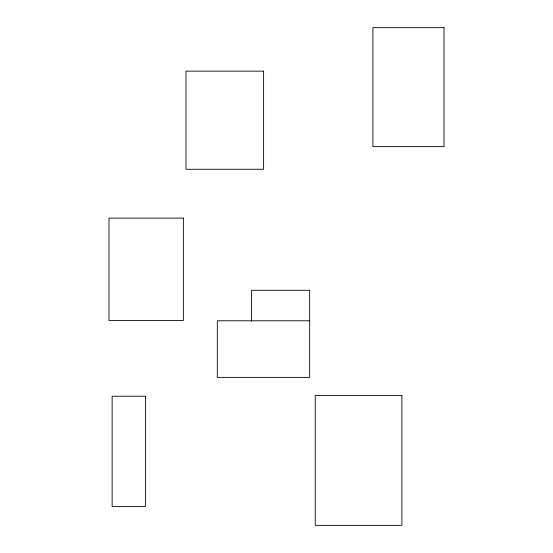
<?xml version="1.0" encoding="UTF-8"?>
<svg xmlns="http://www.w3.org/2000/svg" width="553" height="553" viewBox="0 0 553 553"><rect width="100%" height="100%" fill="white"/><g stroke="black" fill="none" stroke-linecap="round" stroke-linejoin="round"><path stroke-width="0.83" d="M309.652 320.775L217.315 320.775L217.315 377.381L309.652 377.381L309.652 290.297L251.456 290.297L251.456 321.334M444.004 27.65L372.922 27.65L372.922 146.649L444.004 146.649L444.004 27.65M263.601 71.143L185.988 71.143L185.988 169.273L263.601 169.273L263.601 71.143M183.368 218.131L108.996 218.131L108.996 320.464L183.368 320.464L183.368 218.131M401.886 395.436L315.231 395.436L315.231 525.35L401.886 525.35L401.886 395.436M145.425 396.231L112.135 396.231L112.135 506.513L145.425 506.513L145.425 396.231"/></g></svg>
